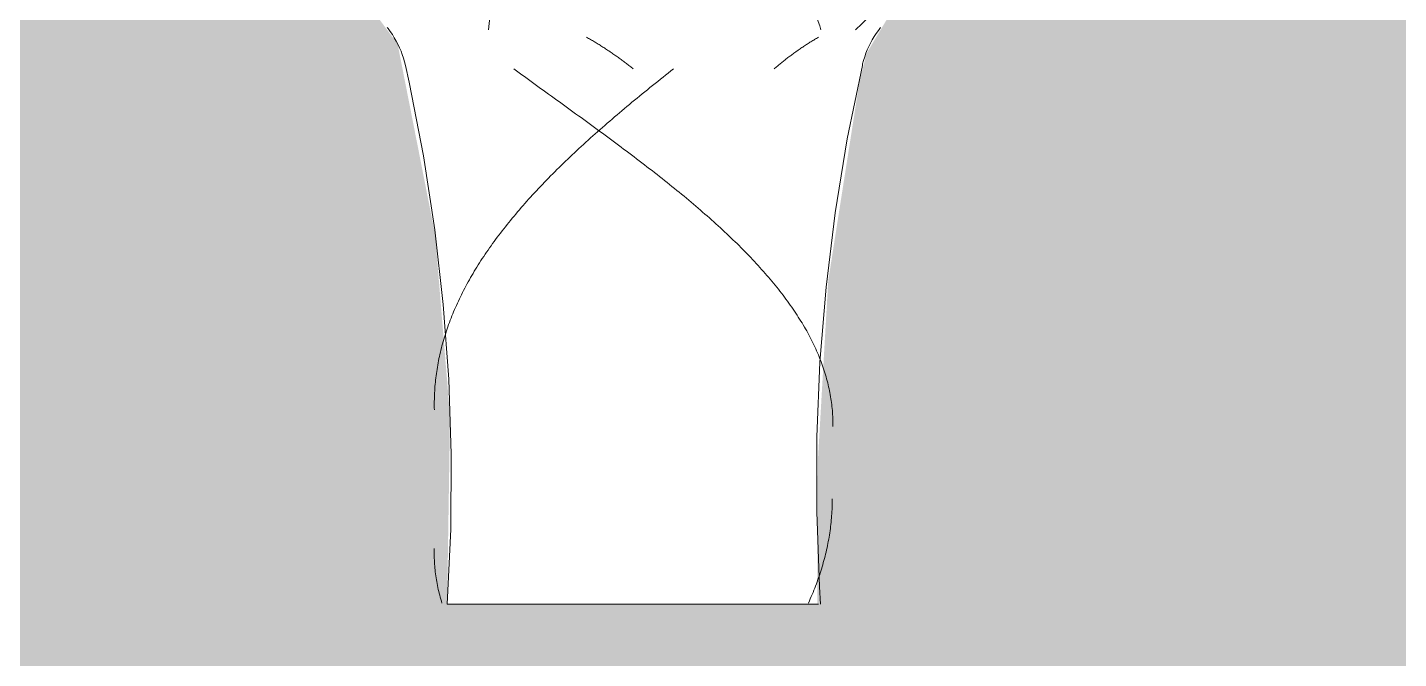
# Model space of a CAD drawing. Header units: inches. Extents: x -54880 to -186, y -132 to 853.
# Drawn here: x -24969.59 to -24940.23, y 100.14 to 113.66 of the extents above; entities that cross this region are included whole.
import ezdxf

# ---------------------------------------------------------------- set-up
doc = ezdxf.new("R2010")
doc.units = ezdxf.units.IN
doc.header["$MEASUREMENT"] = 0
doc.layers.add('A-WALL-PATT', color=111, linetype='Continuous', lineweight=9)
doc.layers.add('Q-SPCQ', color=91, linetype='Continuous', lineweight=9)

# ---------------------------------------------------------------- blocks, each defined once
blk = doc.blocks.new('FP_43-Section 13')
at = {"layer": 'Q-SPCQ', "flags": 128}
for points in [[(-24960.607, 101.312), (-24960.53, 102.917), (-24960.519, 104.523), (-24960.571, 106.128), (-24960.688, 107.73), (-24960.868, 109.325), (-24961.112, 110.913), (-24961.42, 112.489), (-24961.499, 112.849)], [(-24951.714, 112.849), (-24952.036, 111.275), (-24952.295, 109.69), (-24952.49, 108.096), (-24952.621, 106.496), (-24952.688, 104.891), (-24952.691, 103.285), (-24952.63, 101.68), (-24952.607, 101.312)]]:
    blk.add_lwpolyline(points, dxfattribs=at)
blk = doc.blocks.new('FP_44-Section 13')
at = {"layer": 'Q-SPCQ'}
for p, q in [((-24959.178, 112.774), (-24959.121, 112.733)), ((-24955.757, 112.774), (-24955.814, 112.73)), ((-24959.121, 112.733), (-24959.064, 112.691)), ((-24959.064, 112.691), (-24959.007, 112.649)), ((-24959.007, 112.649), (-24958.95, 112.608)), ((-24958.95, 112.608), (-24958.893, 112.566)), ((-24958.893, 112.566), (-24958.835, 112.524)), ((-24958.835, 112.524), (-24958.778, 112.482)), ((-24958.778, 112.482), (-24958.721, 112.441)), ((-24956.096, 112.506), (-24956.152, 112.461)), ((-24956.04, 112.551), (-24956.096, 112.506)), ((-24955.983, 112.596), (-24956.04, 112.551)), ((-24955.927, 112.64), (-24955.983, 112.596)), ((-24955.871, 112.685), (-24955.927, 112.64)), ((-24955.814, 112.73), (-24955.871, 112.685)), ((-24958.721, 112.441), (-24958.663, 112.399)), ((-24958.663, 112.399), (-24958.605, 112.357)), ((-24958.605, 112.357), (-24958.548, 112.315)), ((-24958.548, 112.315), (-24958.49, 112.274)), ((-24958.49, 112.274), (-24958.432, 112.232)), ((-24958.432, 112.232), (-24958.374, 112.19)), ((-24958.374, 112.19), (-24958.317, 112.148)), ((-24956.483, 112.192), (-24956.538, 112.148)), ((-24956.428, 112.237), (-24956.483, 112.192)), ((-24956.373, 112.282), (-24956.428, 112.237)), ((-24956.318, 112.327), (-24956.373, 112.282)), ((-24956.263, 112.372), (-24956.318, 112.327)), ((-24956.207, 112.417), (-24956.263, 112.372)), ((-24956.152, 112.461), (-24956.207, 112.417)), ((-24958.317, 112.148), (-24958.259, 112.106)), ((-24958.259, 112.106), (-24958.201, 112.065)), ((-24958.201, 112.065), (-24958.143, 112.023)), ((-24958.143, 112.023), (-24958.085, 111.981)), ((-24958.085, 111.981), (-24958.027, 111.939)), ((-24958.027, 111.939), (-24957.97, 111.897)), ((-24957.97, 111.897), (-24957.912, 111.855)), ((-24956.808, 111.923), (-24956.862, 111.878)), ((-24956.755, 111.968), (-24956.808, 111.923)), ((-24956.701, 112.013), (-24956.755, 111.968)), ((-24956.647, 112.058), (-24956.701, 112.013)), ((-24956.592, 112.103), (-24956.647, 112.058)), ((-24956.538, 112.148), (-24956.592, 112.103)), ((-24957.912, 111.855), (-24957.854, 111.813)), ((-24957.854, 111.813), (-24957.796, 111.771)), ((-24957.796, 111.771), (-24957.738, 111.73)), ((-24957.738, 111.73), (-24957.681, 111.688)), ((-24957.681, 111.688), (-24957.623, 111.646)), ((-24957.623, 111.646), (-24957.566, 111.604)), ((-24957.566, 111.604), (-24957.508, 111.562)), ((-24957.178, 111.609), (-24957.229, 111.564)), ((-24957.125, 111.654), (-24957.178, 111.609)), ((-24957.073, 111.699), (-24957.125, 111.654)), ((-24957.021, 111.744), (-24957.073, 111.699)), ((-24956.968, 111.788), (-24957.021, 111.744)), ((-24956.915, 111.833), (-24956.968, 111.788)), ((-24956.862, 111.878), (-24956.915, 111.833)), ((-24957.535, 111.294), (-24957.585, 111.249)), ((-24957.485, 111.339), (-24957.535, 111.294)), ((-24957.508, 111.562), (-24957.451, 111.52)), ((-24957.434, 111.384), (-24957.485, 111.339)), ((-24957.451, 111.52), (-24957.393, 111.478)), ((-24957.383, 111.429), (-24957.434, 111.384)), ((-24957.393, 111.478), (-24957.336, 111.436)), ((-24957.332, 111.474), (-24957.383, 111.429)), ((-24957.336, 111.436), (-24957.279, 111.394)), ((-24957.281, 111.519), (-24957.332, 111.474)), ((-24957.229, 111.564), (-24957.281, 111.519)), ((-24957.279, 111.394), (-24957.222, 111.352)), ((-24957.222, 111.352), (-24957.165, 111.31)), ((-24957.165, 111.31), (-24957.108, 111.268)), ((-24957.83, 111.023), (-24957.879, 110.978)), ((-24957.782, 111.068), (-24957.83, 111.023)), ((-24957.733, 111.113), (-24957.782, 111.068)), ((-24957.684, 111.158), (-24957.733, 111.113)), ((-24957.634, 111.203), (-24957.684, 111.158)), ((-24957.585, 111.249), (-24957.634, 111.203)), ((-24957.108, 111.268), (-24957.051, 111.226)), ((-24957.051, 111.226), (-24956.995, 111.184)), ((-24956.995, 111.184), (-24956.938, 111.142)), ((-24956.938, 111.142), (-24956.882, 111.1)), ((-24956.882, 111.1), (-24956.826, 111.058)), ((-24956.826, 111.058), (-24956.77, 111.016)), ((-24956.77, 111.016), (-24956.714, 110.974)), ((-24958.162, 110.707), (-24958.208, 110.662)), ((-24958.116, 110.752), (-24958.162, 110.707)), ((-24958.069, 110.798), (-24958.116, 110.752)), ((-24958.022, 110.843), (-24958.069, 110.798)), ((-24957.974, 110.888), (-24958.022, 110.843)), ((-24957.927, 110.933), (-24957.974, 110.888)), ((-24957.879, 110.978), (-24957.927, 110.933)), ((-24956.714, 110.974), (-24956.658, 110.932)), ((-24956.658, 110.932), (-24956.602, 110.89)), ((-24956.602, 110.89), (-24956.547, 110.847)), ((-24956.547, 110.847), (-24956.492, 110.805)), ((-24956.492, 110.805), (-24956.437, 110.763)), ((-24956.437, 110.763), (-24956.382, 110.721)), ((-24956.382, 110.721), (-24956.327, 110.679)), ((-24958.434, 110.436), (-24958.478, 110.391)), ((-24958.389, 110.481), (-24958.434, 110.436)), ((-24958.344, 110.526), (-24958.389, 110.481)), ((-24958.299, 110.572), (-24958.344, 110.526)), ((-24958.254, 110.617), (-24958.299, 110.572)), ((-24958.208, 110.662), (-24958.254, 110.617)), ((-24956.327, 110.679), (-24956.272, 110.637)), ((-24956.272, 110.637), (-24956.218, 110.595)), ((-24956.218, 110.595), (-24956.164, 110.553)), ((-24956.164, 110.553), (-24956.11, 110.51)), ((-24956.11, 110.51), (-24956.057, 110.468)), ((-24956.057, 110.468), (-24956.003, 110.426)), ((-24956.003, 110.426), (-24955.95, 110.384)), ((-24958.736, 110.119), (-24958.777, 110.074)), ((-24958.693, 110.165), (-24958.736, 110.119)), ((-24958.651, 110.21), (-24958.693, 110.165)), ((-24958.608, 110.255), (-24958.651, 110.21)), ((-24958.565, 110.3), (-24958.608, 110.255)), ((-24958.522, 110.346), (-24958.565, 110.3)), ((-24958.478, 110.391), (-24958.522, 110.346)), ((-24955.95, 110.384), (-24955.897, 110.342)), ((-24955.897, 110.342), (-24955.844, 110.3)), ((-24955.844, 110.3), (-24955.792, 110.257)), ((-24955.792, 110.257), (-24955.74, 110.215)), ((-24955.74, 110.215), (-24955.688, 110.173)), ((-24955.688, 110.173), (-24955.636, 110.131)), ((-24955.636, 110.131), (-24955.584, 110.089)), ((-24958.98, 109.848), (-24959.02, 109.802)), ((-24958.941, 109.893), (-24958.98, 109.848)), ((-24958.9, 109.938), (-24958.941, 109.893)), ((-24958.86, 109.983), (-24958.9, 109.938)), ((-24958.819, 110.029), (-24958.86, 109.983)), ((-24958.777, 110.074), (-24958.819, 110.029)), ((-24955.584, 110.089), (-24955.533, 110.046)), ((-24955.533, 110.046), (-24955.482, 110.004)), ((-24955.482, 110.004), (-24955.432, 109.962)), ((-24955.432, 109.962), (-24955.381, 109.92)), ((-24955.381, 109.92), (-24955.331, 109.877)), ((-24955.331, 109.877), (-24955.282, 109.835)), ((-24955.282, 109.835), (-24955.232, 109.793)), ((-24959.212, 109.575), (-24959.249, 109.53)), ((-24959.174, 109.621), (-24959.212, 109.575)), ((-24959.136, 109.666), (-24959.174, 109.621)), ((-24959.098, 109.712), (-24959.136, 109.666)), ((-24959.059, 109.757), (-24959.098, 109.712)), ((-24959.02, 109.802), (-24959.059, 109.757)), ((-24955.232, 109.793), (-24955.183, 109.751)), ((-24955.183, 109.751), (-24955.134, 109.708)), ((-24955.134, 109.708), (-24955.086, 109.666)), ((-24955.086, 109.666), (-24955.038, 109.624)), ((-24955.038, 109.624), (-24954.99, 109.581)), ((-24954.99, 109.581), (-24954.942, 109.539)), ((-24954.942, 109.539), (-24954.895, 109.497)), ((-24959.465, 109.258), (-24959.499, 109.212)), ((-24959.43, 109.303), (-24959.465, 109.258)), ((-24959.395, 109.349), (-24959.43, 109.303)), ((-24959.359, 109.394), (-24959.395, 109.349)), ((-24959.323, 109.439), (-24959.359, 109.394)), ((-24959.286, 109.485), (-24959.323, 109.439)), ((-24959.249, 109.53), (-24959.286, 109.485)), ((-24954.895, 109.497), (-24954.848, 109.455)), ((-24954.848, 109.455), (-24954.801, 109.412)), ((-24954.801, 109.412), (-24954.755, 109.37)), ((-24954.755, 109.37), (-24954.709, 109.328)), ((-24954.709, 109.328), (-24954.664, 109.285)), ((-24954.664, 109.285), (-24954.619, 109.243)), ((-24954.619, 109.243), (-24954.574, 109.2)), ((-24959.666, 108.985), (-24959.698, 108.94)), ((-24959.634, 109.031), (-24959.666, 108.985)), ((-24959.601, 109.076), (-24959.634, 109.031)), ((-24959.567, 109.121), (-24959.601, 109.076)), ((-24959.533, 109.167), (-24959.567, 109.121)), ((-24959.499, 109.212), (-24959.533, 109.167)), ((-24954.574, 109.2), (-24954.529, 109.158)), ((-24954.529, 109.158), (-24954.485, 109.116)), ((-24954.485, 109.116), (-24954.441, 109.073)), ((-24954.441, 109.073), (-24954.398, 109.031)), ((-24954.398, 109.031), (-24954.355, 108.989)), ((-24954.355, 108.989), (-24954.313, 108.946)), ((-24954.313, 108.946), (-24954.27, 108.904)), ((-24959.882, 108.667), (-24959.912, 108.621)), ((-24959.853, 108.712), (-24959.882, 108.667)), ((-24959.823, 108.758), (-24959.853, 108.712)), ((-24959.792, 108.803), (-24959.823, 108.758)), ((-24959.761, 108.849), (-24959.792, 108.803)), ((-24959.73, 108.894), (-24959.761, 108.849)), ((-24959.698, 108.94), (-24959.73, 108.894)), ((-24954.27, 108.904), (-24954.228, 108.861)), ((-24954.228, 108.861), (-24954.187, 108.819)), ((-24954.187, 108.819), (-24954.146, 108.777)), ((-24954.146, 108.777), (-24954.105, 108.734)), ((-24954.105, 108.734), (-24954.065, 108.692)), ((-24954.065, 108.692), (-24954.025, 108.649)), ((-24960.052, 108.394), (-24960.078, 108.348)), ((-24960.024, 108.439), (-24960.052, 108.394)), ((-24959.997, 108.485), (-24960.024, 108.439)), ((-24959.969, 108.53), (-24959.997, 108.485)), ((-24959.94, 108.576), (-24959.969, 108.53)), ((-24959.912, 108.621), (-24959.94, 108.576)), ((-24954.025, 108.649), (-24953.986, 108.607)), ((-24953.986, 108.607), (-24953.947, 108.564)), ((-24953.947, 108.564), (-24953.908, 108.522)), ((-24953.908, 108.522), (-24953.87, 108.48)), ((-24953.87, 108.48), (-24953.832, 108.437)), ((-24953.832, 108.437), (-24953.795, 108.395)), ((-24953.795, 108.395), (-24953.758, 108.352)), ((-24960.23, 108.075), (-24960.253, 108.029)), ((-24960.205, 108.12), (-24960.23, 108.075)), ((-24960.181, 108.166), (-24960.205, 108.12)), ((-24960.156, 108.211), (-24960.181, 108.166)), ((-24960.13, 108.257), (-24960.156, 108.211)), ((-24960.105, 108.303), (-24960.13, 108.257)), ((-24960.078, 108.348), (-24960.105, 108.303)), ((-24953.758, 108.352), (-24953.721, 108.31)), ((-24953.721, 108.31), (-24953.685, 108.267)), ((-24953.685, 108.267), (-24953.65, 108.225)), ((-24953.65, 108.225), (-24953.614, 108.182)), ((-24953.614, 108.182), (-24953.58, 108.14)), ((-24953.58, 108.14), (-24953.545, 108.097)), ((-24953.545, 108.097), (-24953.511, 108.055)), ((-24960.365, 107.801), (-24960.387, 107.756)), ((-24960.344, 107.847), (-24960.365, 107.801)), ((-24960.322, 107.892), (-24960.344, 107.847)), ((-24960.299, 107.938), (-24960.322, 107.892)), ((-24960.277, 107.984), (-24960.299, 107.938)), ((-24960.253, 108.029), (-24960.277, 107.984)), ((-24953.511, 108.055), (-24953.478, 108.012)), ((-24953.478, 108.012), (-24953.445, 107.97)), ((-24953.445, 107.97), (-24953.412, 107.927)), ((-24953.412, 107.927), (-24953.38, 107.885)), ((-24953.38, 107.885), (-24953.349, 107.842)), ((-24953.349, 107.842), (-24953.318, 107.8)), ((-24953.318, 107.8), (-24953.287, 107.757)), ((-24960.504, 107.482), (-24960.522, 107.436)), ((-24960.486, 107.527), (-24960.504, 107.482)), ((-24960.467, 107.573), (-24960.486, 107.527)), ((-24960.447, 107.619), (-24960.467, 107.573)), ((-24960.427, 107.664), (-24960.447, 107.619)), ((-24960.407, 107.71), (-24960.427, 107.664)), ((-24960.387, 107.756), (-24960.407, 107.71)), ((-24953.287, 107.757), (-24953.257, 107.715)), ((-24953.257, 107.715), (-24953.227, 107.672)), ((-24953.227, 107.672), (-24953.198, 107.63)), ((-24953.198, 107.63), (-24953.169, 107.587)), ((-24953.169, 107.587), (-24953.14, 107.544)), ((-24953.14, 107.544), (-24953.112, 107.502)), ((-24953.112, 107.502), (-24953.085, 107.459)), ((-24960.606, 107.208), (-24960.621, 107.162)), ((-24960.59, 107.253), (-24960.606, 107.208)), ((-24960.574, 107.299), (-24960.59, 107.253)), ((-24960.557, 107.345), (-24960.574, 107.299)), ((-24960.54, 107.39), (-24960.557, 107.345)), ((-24960.522, 107.436), (-24960.54, 107.39)), ((-24953.085, 107.459), (-24953.058, 107.417)), ((-24953.058, 107.417), (-24953.032, 107.374)), ((-24953.032, 107.374), (-24953.006, 107.332)), ((-24953.006, 107.332), (-24952.98, 107.289)), ((-24952.98, 107.289), (-24952.955, 107.246)), ((-24952.955, 107.246), (-24952.93, 107.204)), ((-24952.93, 107.204), (-24952.906, 107.161)), ((-24960.692, 106.934), (-24960.704, 106.888)), ((-24960.678, 106.979), (-24960.692, 106.934)), ((-24960.665, 107.025), (-24960.678, 106.979)), ((-24960.651, 107.071), (-24960.665, 107.025)), ((-24960.636, 107.116), (-24960.651, 107.071)), ((-24960.621, 107.162), (-24960.636, 107.116)), ((-24952.906, 107.161), (-24952.883, 107.119)), ((-24952.883, 107.119), (-24952.86, 107.076)), ((-24952.86, 107.076), (-24952.837, 107.033)), ((-24952.837, 107.033), (-24952.815, 106.991)), ((-24952.815, 106.991), (-24952.793, 106.948)), ((-24952.793, 106.948), (-24952.772, 106.906)), ((-24952.772, 106.906), (-24952.752, 106.863)), ((-24960.772, 106.614), (-24960.781, 106.568)), ((-24960.762, 106.66), (-24960.772, 106.614)), ((-24960.751, 106.705), (-24960.762, 106.66)), ((-24960.74, 106.751), (-24960.751, 106.705)), ((-24960.729, 106.797), (-24960.74, 106.751)), ((-24960.717, 106.842), (-24960.729, 106.797)), ((-24960.704, 106.888), (-24960.717, 106.842)), ((-24952.752, 106.863), (-24952.732, 106.82)), ((-24952.732, 106.82), (-24952.712, 106.778)), ((-24952.712, 106.778), (-24952.693, 106.735)), ((-24952.693, 106.735), (-24952.674, 106.693)), ((-24952.674, 106.693), (-24952.656, 106.65)), ((-24952.656, 106.65), (-24952.639, 106.607)), ((-24952.639, 106.607), (-24952.621, 106.565)), ((-24960.823, 106.339), (-24960.83, 106.294)), ((-24960.815, 106.385), (-24960.823, 106.339)), ((-24960.808, 106.431), (-24960.815, 106.385)), ((-24960.799, 106.477), (-24960.808, 106.431)), ((-24960.79, 106.522), (-24960.799, 106.477)), ((-24960.781, 106.568), (-24960.79, 106.522)), ((-24952.621, 106.565), (-24952.605, 106.522)), ((-24952.605, 106.522), (-24952.589, 106.479)), ((-24952.589, 106.479), (-24952.573, 106.437)), ((-24952.573, 106.437), (-24952.558, 106.394)), ((-24952.558, 106.394), (-24952.544, 106.351)), ((-24952.544, 106.351), (-24952.53, 106.309)), ((-24952.53, 106.309), (-24952.516, 106.266)), ((-24960.862, 106.019), (-24960.866, 105.973)), ((-24960.858, 106.065), (-24960.862, 106.019)), ((-24960.853, 106.111), (-24960.858, 106.065)), ((-24960.848, 106.156), (-24960.853, 106.111)), ((-24960.842, 106.202), (-24960.848, 106.156)), ((-24960.836, 106.248), (-24960.842, 106.202)), ((-24960.83, 106.294), (-24960.836, 106.248)), ((-24952.516, 106.266), (-24952.503, 106.224)), ((-24952.503, 106.224), (-24952.49, 106.181)), ((-24952.49, 106.181), (-24952.478, 106.138)), ((-24952.478, 106.138), (-24952.467, 106.096)), ((-24952.467, 106.096), (-24952.456, 106.053)), ((-24952.456, 106.053), (-24952.445, 106.01)), ((-24952.445, 106.01), (-24952.436, 105.968)), ((-24960.879, 105.745), (-24960.88, 105.699)), ((-24960.877, 105.79), (-24960.879, 105.745)), ((-24960.875, 105.836), (-24960.877, 105.79)), ((-24960.873, 105.882), (-24960.875, 105.836)), ((-24960.87, 105.928), (-24960.873, 105.882)), ((-24960.866, 105.973), (-24960.87, 105.928)), ((-24952.436, 105.968), (-24952.426, 105.925)), ((-24952.426, 105.925), (-24952.417, 105.882)), ((-24952.417, 105.882), (-24952.409, 105.84)), ((-24952.409, 105.84), (-24952.401, 105.797)), ((-24952.401, 105.797), (-24952.393, 105.754)), ((-24952.393, 105.754), (-24952.387, 105.711)), ((-24960.88, 105.699), (-24960.881, 105.653)), ((-24960.881, 105.653), (-24960.881, 105.607)), ((-24960.881, 105.607), (-24960.881, 105.561)), ((-24960.881, 105.561), (-24960.881, 105.516)), ((-24960.881, 105.516), (-24960.88, 105.47)), ((-24952.387, 105.711), (-24952.38, 105.669)), ((-24952.38, 105.669), (-24952.374, 105.626)), ((-24952.374, 105.626), (-24952.369, 105.583)), ((-24952.369, 105.583), (-24952.364, 105.541)), ((-24952.364, 105.541), (-24952.36, 105.498)), ((-24952.36, 105.498), (-24952.356, 105.455)), ((-24952.356, 105.455), (-24952.353, 105.413)), ((-24952.353, 105.413), (-24952.35, 105.37)), ((-24952.35, 105.37), (-24952.348, 105.327)), ((-24952.348, 105.327), (-24952.346, 105.285)), ((-24952.346, 105.285), (-24952.345, 105.242)), ((-24952.345, 105.242), (-24952.345, 105.199)), ((-24952.345, 105.199), (-24952.344, 105.156)), ((-24952.344, 105.156), (-24952.345, 105.114)), ((-24952.361, 103.383), (-24952.363, 103.338)), ((-24952.359, 103.429), (-24952.361, 103.383)), ((-24952.358, 103.475), (-24952.359, 103.429)), ((-24952.357, 103.566), (-24952.358, 103.52)), ((-24952.358, 103.52), (-24952.358, 103.475)), ((-24952.378, 103.11), (-24952.383, 103.065)), ((-24952.374, 103.156), (-24952.378, 103.11)), ((-24952.371, 103.201), (-24952.374, 103.156)), ((-24952.368, 103.247), (-24952.371, 103.201)), ((-24952.365, 103.292), (-24952.368, 103.247)), ((-24952.363, 103.338), (-24952.365, 103.292)), ((-24952.419, 102.791), (-24952.426, 102.746)), ((-24952.412, 102.837), (-24952.419, 102.791)), ((-24952.405, 102.882), (-24952.412, 102.837)), ((-24952.399, 102.928), (-24952.405, 102.882)), ((-24952.393, 102.974), (-24952.399, 102.928)), ((-24952.388, 103.019), (-24952.393, 102.974)), ((-24952.383, 103.065), (-24952.388, 103.019)), ((-24960.882, 102.501), (-24960.883, 102.459)), ((-24952.47, 102.518), (-24952.48, 102.473)), ((-24952.461, 102.564), (-24952.47, 102.518)), ((-24952.451, 102.609), (-24952.461, 102.564)), ((-24952.443, 102.655), (-24952.451, 102.609)), ((-24952.434, 102.7), (-24952.443, 102.655)), ((-24952.426, 102.746), (-24952.434, 102.7)), ((-24960.883, 102.459), (-24960.883, 102.417)), ((-24960.883, 102.417), (-24960.883, 102.376)), ((-24960.883, 102.376), (-24960.882, 102.334)), ((-24960.882, 102.334), (-24960.881, 102.292)), ((-24960.881, 102.292), (-24960.879, 102.251)), ((-24960.879, 102.251), (-24960.877, 102.209)), ((-24960.877, 102.209), (-24960.875, 102.167)), ((-24952.55, 102.2), (-24952.563, 102.154)), ((-24952.537, 102.245), (-24952.55, 102.2)), ((-24952.525, 102.291), (-24952.537, 102.245)), ((-24952.513, 102.336), (-24952.525, 102.291)), ((-24952.502, 102.382), (-24952.513, 102.336)), ((-24952.491, 102.427), (-24952.502, 102.382)), ((-24952.48, 102.473), (-24952.491, 102.427)), ((-24960.875, 102.167), (-24960.872, 102.126)), ((-24960.872, 102.126), (-24960.868, 102.084)), ((-24960.868, 102.084), (-24960.864, 102.043)), ((-24960.864, 102.043), (-24960.859, 102.001)), ((-24960.859, 102.001), (-24960.854, 101.959)), ((-24960.854, 101.959), (-24960.848, 101.918)), ((-24960.848, 101.918), (-24960.842, 101.876)), ((-24952.634, 101.926), (-24952.65, 101.881)), ((-24952.619, 101.972), (-24952.634, 101.926)), ((-24952.604, 102.017), (-24952.619, 101.972)), ((-24952.59, 102.063), (-24952.604, 102.017)), ((-24952.576, 102.108), (-24952.59, 102.063)), ((-24952.563, 102.154), (-24952.576, 102.108)), ((-24960.842, 101.876), (-24960.836, 101.834)), ((-24960.836, 101.834), (-24960.829, 101.793)), ((-24960.829, 101.793), (-24960.821, 101.751)), ((-24960.821, 101.751), (-24960.813, 101.71)), ((-24960.813, 101.71), (-24960.804, 101.668)), ((-24960.804, 101.668), (-24960.795, 101.626)), ((-24960.795, 101.626), (-24960.786, 101.585)), ((-24952.752, 101.608), (-24952.77, 101.563)), ((-24952.734, 101.654), (-24952.752, 101.608)), ((-24952.716, 101.699), (-24952.734, 101.654)), ((-24952.699, 101.745), (-24952.716, 101.699)), ((-24952.682, 101.79), (-24952.699, 101.745)), ((-24952.666, 101.835), (-24952.682, 101.79)), ((-24952.65, 101.881), (-24952.666, 101.835)), ((-24960.786, 101.585), (-24960.776, 101.543)), ((-24960.776, 101.543), (-24960.765, 101.502)), ((-24960.765, 101.502), (-24960.754, 101.46)), ((-24960.754, 101.46), (-24960.742, 101.418)), ((-24960.742, 101.418), (-24960.73, 101.377)), ((-24960.73, 101.377), (-24960.718, 101.335)), ((-24952.849, 101.381), (-24952.869, 101.335)), ((-24952.829, 101.426), (-24952.849, 101.381)), ((-24952.809, 101.472), (-24952.829, 101.426)), ((-24952.789, 101.517), (-24952.809, 101.472)), ((-24952.77, 101.563), (-24952.789, 101.517))]:
    blk.add_line(p, q, dxfattribs=at)
blk = doc.blocks.new('FP_46-Section 13')
at = {"layer": 'Q-SPCQ'}
for p, q in [((-24961.342, 119.654), (-24961.141, 119.552)), ((-24961.141, 119.552), (-24960.94, 119.45)), ((-24956.177, 119.647), (-24956.33, 119.49)), ((-24960.94, 119.45), (-24960.738, 119.348)), ((-24960.738, 119.348), (-24960.537, 119.247)), ((-24960.537, 119.247), (-24960.335, 119.145)), ((-24956.48, 119.334), (-24956.627, 119.178)), ((-24956.33, 119.49), (-24956.48, 119.334)), ((-24960.335, 119.145), (-24960.134, 119.044)), ((-24960.134, 119.044), (-24959.933, 118.943)), ((-24959.933, 118.943), (-24959.733, 118.842)), ((-24956.772, 119.023), (-24956.914, 118.868)), ((-24956.627, 119.178), (-24956.772, 119.023)), ((-24959.733, 118.842), (-24959.533, 118.742)), ((-24959.533, 118.742), (-24959.333, 118.641)), ((-24959.333, 118.641), (-24959.135, 118.541)), ((-24957.053, 118.714), (-24957.189, 118.56)), ((-24956.914, 118.868), (-24957.053, 118.714)), ((-24959.135, 118.541), (-24958.938, 118.441)), ((-24958.938, 118.441), (-24958.741, 118.341)), ((-24957.323, 118.406), (-24957.453, 118.253)), ((-24957.189, 118.56), (-24957.323, 118.406)), ((-24958.741, 118.341), (-24958.546, 118.241)), ((-24958.546, 118.241), (-24958.353, 118.142)), ((-24958.353, 118.142), (-24958.161, 118.042)), ((-24957.58, 118.1), (-24957.704, 117.948)), ((-24957.453, 118.253), (-24957.58, 118.1)), ((-24958.161, 118.042), (-24957.97, 117.943)), ((-24957.97, 117.943), (-24957.781, 117.844)), ((-24957.825, 117.796), (-24957.943, 117.644)), ((-24957.704, 117.948), (-24957.825, 117.796)), ((-24957.781, 117.844), (-24957.595, 117.745)), ((-24958.057, 117.494), (-24958.168, 117.343)), ((-24957.943, 117.644), (-24958.057, 117.494)), ((-24957.595, 117.745), (-24957.41, 117.647)), ((-24957.41, 117.647), (-24957.227, 117.548)), ((-24957.227, 117.548), (-24957.047, 117.45)), ((-24948.502, 117.583), (-24948.596, 117.435)), ((-24948.411, 117.732), (-24948.502, 117.583)), ((-24958.276, 117.193), (-24958.38, 117.044)), ((-24958.168, 117.343), (-24958.276, 117.193)), ((-24957.047, 117.45), (-24956.869, 117.352)), ((-24956.869, 117.352), (-24956.693, 117.254)), ((-24956.693, 117.254), (-24956.52, 117.157)), ((-24948.692, 117.287), (-24948.791, 117.139)), ((-24948.596, 117.435), (-24948.692, 117.287)), ((-24958.48, 116.895), (-24958.577, 116.746)), ((-24958.38, 117.044), (-24958.48, 116.895)), ((-24956.52, 117.157), (-24956.349, 117.059)), ((-24956.349, 117.059), (-24956.182, 116.962)), ((-24956.182, 116.962), (-24956.017, 116.865)), ((-24948.892, 116.992), (-24948.996, 116.845)), ((-24948.791, 117.139), (-24948.892, 116.992)), ((-24958.67, 116.598), (-24958.759, 116.45)), ((-24958.577, 116.746), (-24958.67, 116.598)), ((-24956.017, 116.865), (-24955.855, 116.768)), ((-24955.855, 116.768), (-24955.696, 116.672)), ((-24955.696, 116.672), (-24955.541, 116.575)), ((-24949.102, 116.699), (-24949.211, 116.553)), ((-24948.996, 116.845), (-24949.102, 116.699)), ((-24958.845, 116.303), (-24958.927, 116.157)), ((-24958.759, 116.45), (-24958.845, 116.303)), ((-24955.541, 116.575), (-24955.388, 116.479)), ((-24955.388, 116.479), (-24955.239, 116.383)), ((-24955.239, 116.383), (-24955.093, 116.288)), ((-24955.093, 116.288), (-24954.951, 116.192)), ((-24949.321, 116.408), (-24949.434, 116.263)), ((-24949.211, 116.553), (-24949.321, 116.408)), ((-24959.005, 116.01), (-24959.079, 115.865)), ((-24958.927, 116.157), (-24959.005, 116.01)), ((-24954.951, 116.192), (-24954.813, 116.097)), ((-24954.813, 116.097), (-24954.678, 116.002)), ((-24954.678, 116.002), (-24954.546, 115.907)), ((-24949.549, 116.119), (-24949.666, 115.975)), ((-24949.434, 116.263), (-24949.549, 116.119)), ((-24959.149, 115.72), (-24959.215, 115.575)), ((-24959.079, 115.865), (-24959.149, 115.72)), ((-24954.546, 115.907), (-24954.419, 115.812)), ((-24954.419, 115.812), (-24954.295, 115.718)), ((-24954.295, 115.718), (-24954.175, 115.623)), ((-24949.784, 115.831), (-24949.905, 115.688)), ((-24949.666, 115.975), (-24949.784, 115.831)), ((-24959.278, 115.431), (-24959.336, 115.288)), ((-24959.215, 115.575), (-24959.278, 115.431)), ((-24954.175, 115.623), (-24954.06, 115.529)), ((-24954.06, 115.529), (-24953.948, 115.435)), ((-24953.948, 115.435), (-24953.84, 115.342)), ((-24950.027, 115.546), (-24950.151, 115.404)), ((-24949.905, 115.688), (-24950.027, 115.546)), ((-24959.39, 115.145), (-24959.441, 115.002)), ((-24959.336, 115.288), (-24959.39, 115.145)), ((-24953.84, 115.342), (-24953.736, 115.248)), ((-24953.736, 115.248), (-24953.637, 115.155)), ((-24953.637, 115.155), (-24953.541, 115.062)), ((-24950.402, 115.122), (-24950.53, 114.982)), ((-24950.276, 115.263), (-24950.402, 115.122)), ((-24950.151, 115.404), (-24950.276, 115.263)), ((-24959.487, 114.86), (-24959.529, 114.719)), ((-24959.441, 115.002), (-24959.487, 114.86)), ((-24953.541, 115.062), (-24953.45, 114.97)), ((-24953.45, 114.97), (-24953.363, 114.877)), ((-24953.363, 114.877), (-24953.281, 114.785)), ((-24950.659, 114.842), (-24950.79, 114.702)), ((-24950.53, 114.982), (-24950.659, 114.842)), ((-24959.567, 114.578), (-24959.601, 114.437)), ((-24959.529, 114.719), (-24959.567, 114.578)), ((-24953.281, 114.785), (-24953.202, 114.693)), ((-24953.202, 114.693), (-24953.128, 114.601)), ((-24953.128, 114.601), (-24953.059, 114.51)), ((-24950.921, 114.564), (-24951.053, 114.425)), ((-24950.79, 114.702), (-24950.921, 114.564)), ((-24959.631, 114.298), (-24959.656, 114.158)), ((-24959.601, 114.437), (-24959.631, 114.298)), ((-24953.059, 114.51), (-24952.993, 114.418)), ((-24952.993, 114.418), (-24952.932, 114.327)), ((-24952.932, 114.327), (-24952.875, 114.236)), ((-24952.875, 114.236), (-24952.823, 114.146)), ((-24951.186, 114.288), (-24951.32, 114.15)), ((-24951.053, 114.425), (-24951.186, 114.288)), ((-24959.678, 114.02), (-24959.695, 113.881)), ((-24959.656, 114.158), (-24959.678, 114.02)), ((-24952.823, 114.146), (-24952.775, 114.055)), ((-24952.775, 114.055), (-24952.731, 113.965)), ((-24952.731, 113.965), (-24952.692, 113.875)), ((-24951.454, 114.014), (-24951.589, 113.877)), ((-24951.32, 114.15), (-24951.454, 114.014)), ((-24959.708, 113.744), (-24959.717, 113.607)), ((-24959.695, 113.881), (-24959.708, 113.744)), ((-24952.692, 113.875), (-24952.657, 113.786)), ((-24952.657, 113.786), (-24952.626, 113.696)), ((-24952.626, 113.696), (-24952.6, 113.607)), ((-24951.724, 113.742), (-24951.86, 113.607)), ((-24951.589, 113.877), (-24951.724, 113.742))]:
    blk.add_line(p, q, dxfattribs=at)
blk = doc.blocks.new('FP_47-Section 13')
at = {"layer": 'Q-SPCQ', "flags": 128}
for points in [[(-24961.499, 112.849), (-24961.518, 112.926), (-24961.54, 113.003), (-24961.566, 113.079), (-24961.594, 113.154), (-24961.625, 113.228), (-24961.66, 113.3), (-24961.697, 113.371), (-24961.737, 113.44), (-24961.779, 113.508), (-24961.824, 113.574), (-24961.872, 113.638), (-24961.891, 113.662)], [(-24951.322, 113.662), (-24951.371, 113.599), (-24951.417, 113.533), (-24951.46, 113.466), (-24951.501, 113.398), (-24951.54, 113.327), (-24951.575, 113.256), (-24951.607, 113.182), (-24951.637, 113.108), (-24951.663, 113.033), (-24951.687, 112.956), (-24951.707, 112.879), (-24951.714, 112.849)]]:
    blk.add_lwpolyline(points, dxfattribs=at)
blk = doc.blocks.new('FP_48-Section 13')
at = {"layer": 'Q-SPCQ'}
for p, q in [((-24957.62, 113.45), (-24957.599, 113.439)), ((-24957.599, 113.439), (-24957.578, 113.427)), ((-24957.578, 113.427), (-24957.557, 113.415)), ((-24957.557, 113.415), (-24957.536, 113.403)), ((-24957.536, 113.403), (-24957.515, 113.391)), ((-24957.515, 113.391), (-24957.495, 113.379)), ((-24957.495, 113.379), (-24957.474, 113.367)), ((-24957.474, 113.367), (-24957.453, 113.355)), ((-24957.453, 113.355), (-24957.433, 113.343)), ((-24952.815, 113.355), (-24952.835, 113.343)), ((-24952.795, 113.367), (-24952.815, 113.355)), ((-24952.775, 113.379), (-24952.795, 113.367)), ((-24952.756, 113.391), (-24952.775, 113.379)), ((-24952.735, 113.403), (-24952.756, 113.391)), ((-24952.715, 113.415), (-24952.735, 113.403)), ((-24952.695, 113.427), (-24952.715, 113.415)), ((-24952.675, 113.439), (-24952.695, 113.427)), ((-24952.655, 113.45), (-24952.675, 113.439)), ((-24957.433, 113.343), (-24957.412, 113.331)), ((-24957.412, 113.331), (-24957.392, 113.318)), ((-24957.392, 113.318), (-24957.372, 113.306)), ((-24957.372, 113.306), (-24957.351, 113.293)), ((-24957.351, 113.293), (-24957.331, 113.281)), ((-24957.331, 113.281), (-24957.311, 113.268)), ((-24957.311, 113.268), (-24957.291, 113.255)), ((-24957.291, 113.255), (-24957.271, 113.242)), ((-24957.271, 113.242), (-24957.251, 113.23)), ((-24957.251, 113.23), (-24957.231, 113.217)), ((-24957.231, 113.217), (-24957.211, 113.204)), ((-24957.211, 113.204), (-24957.191, 113.191)), ((-24957.191, 113.191), (-24957.172, 113.177)), ((-24957.172, 113.177), (-24957.152, 113.164)), ((-24957.152, 113.164), (-24957.132, 113.151)), ((-24957.132, 113.151), (-24957.113, 113.138)), ((-24957.113, 113.138), (-24957.093, 113.124)), ((-24957.093, 113.124), (-24957.074, 113.111)), ((-24957.074, 113.111), (-24957.054, 113.097)), ((-24957.054, 113.097), (-24957.035, 113.084)), ((-24957.035, 113.084), (-24957.016, 113.07)), ((-24957.016, 113.07), (-24956.996, 113.057)), ((-24956.996, 113.057), (-24956.977, 113.043)), ((-24953.252, 113.057), (-24953.27, 113.043)), ((-24953.234, 113.07), (-24953.252, 113.057)), ((-24953.215, 113.084), (-24953.234, 113.07)), ((-24953.197, 113.097), (-24953.215, 113.084)), ((-24953.178, 113.111), (-24953.197, 113.097)), ((-24953.16, 113.124), (-24953.178, 113.111)), ((-24953.141, 113.138), (-24953.16, 113.124)), ((-24953.123, 113.151), (-24953.141, 113.138)), ((-24953.104, 113.164), (-24953.123, 113.151)), ((-24953.085, 113.177), (-24953.104, 113.164)), ((-24953.066, 113.191), (-24953.085, 113.177)), ((-24953.048, 113.204), (-24953.066, 113.191)), ((-24953.029, 113.217), (-24953.048, 113.204)), ((-24953.01, 113.23), (-24953.029, 113.217)), ((-24952.99, 113.242), (-24953.01, 113.23)), ((-24952.971, 113.255), (-24952.99, 113.242)), ((-24952.952, 113.268), (-24952.971, 113.255)), ((-24952.933, 113.281), (-24952.952, 113.268)), ((-24952.913, 113.293), (-24952.933, 113.281)), ((-24952.894, 113.306), (-24952.913, 113.293)), ((-24952.874, 113.318), (-24952.894, 113.306)), ((-24952.855, 113.331), (-24952.874, 113.318)), ((-24952.835, 113.343), (-24952.855, 113.331)), ((-24956.977, 113.043), (-24956.958, 113.029)), ((-24956.958, 113.029), (-24956.939, 113.015)), ((-24956.939, 113.015), (-24956.92, 113.002)), ((-24956.92, 113.002), (-24956.901, 112.988)), ((-24956.901, 112.988), (-24956.882, 112.974)), ((-24956.882, 112.974), (-24956.863, 112.96)), ((-24956.863, 112.96), (-24956.844, 112.946)), ((-24956.844, 112.946), (-24956.825, 112.932)), ((-24956.825, 112.932), (-24956.806, 112.918)), ((-24956.806, 112.918), (-24956.787, 112.903)), ((-24956.787, 112.903), (-24956.768, 112.889)), ((-24956.768, 112.889), (-24956.749, 112.875)), ((-24956.749, 112.875), (-24956.731, 112.861)), ((-24956.731, 112.861), (-24956.712, 112.846)), ((-24956.712, 112.846), (-24956.693, 112.832)), ((-24956.693, 112.832), (-24956.675, 112.818)), ((-24956.675, 112.818), (-24956.656, 112.803)), ((-24956.656, 112.803), (-24956.637, 112.789)), ((-24956.637, 112.789), (-24956.619, 112.774)), ((-24953.586, 112.789), (-24953.603, 112.774)), ((-24953.569, 112.803), (-24953.586, 112.789)), ((-24953.552, 112.818), (-24953.569, 112.803)), ((-24953.534, 112.832), (-24953.552, 112.818)), ((-24953.517, 112.846), (-24953.534, 112.832)), ((-24953.5, 112.861), (-24953.517, 112.846)), ((-24953.483, 112.875), (-24953.5, 112.861)), ((-24953.465, 112.889), (-24953.483, 112.875)), ((-24953.448, 112.903), (-24953.465, 112.889)), ((-24953.43, 112.918), (-24953.448, 112.903)), ((-24953.413, 112.932), (-24953.43, 112.918)), ((-24953.395, 112.946), (-24953.413, 112.932)), ((-24953.377, 112.96), (-24953.395, 112.946)), ((-24953.36, 112.974), (-24953.377, 112.96)), ((-24953.342, 112.988), (-24953.36, 112.974)), ((-24953.324, 113.002), (-24953.342, 112.988)), ((-24953.306, 113.015), (-24953.324, 113.002)), ((-24953.288, 113.029), (-24953.306, 113.015)), ((-24953.27, 113.043), (-24953.288, 113.029))]:
    blk.add_line(p, q, dxfattribs=at)
blk = doc.blocks.new('Basketball_Backstop-Performance_Sports_Systems-3103-Ceiling_Hung - 27_-0_ to 27_-11 7_8_-706978-Section 13')
at = {"layer": 'Q-SPCQ'}
blk.add_line((-24960.607, 101.312), (-24952.655, 101.312), dxfattribs=at)
for name in ['FP_46-Section 13', 'FP_47-Section 13', 'FP_48-Section 13', 'FP_43-Section 13', 'FP_44-Section 13']:
    blk.add_blockref(name, (0, 0), dxfattribs=at)

msp = doc.modelspace()

# ---------------------------------------------------------------- hatches: boundary and pattern name
at = {"layer": 'A-WALL-PATT'}
h = msp.add_hatch(dxfattribs=at)
h.set_pattern_fill('FP_1', color=256, style=0, pattern_type=2)
h.set_pattern_definition([(90, (-24911.86, -1109.5), (-193, -193), [48, -145]), (180, (-24911.86, -1109.5), (-2e-14, -193), [96.25, -96.75]), (270, (-25008.11, -1061.5), (-193, -193), [48, -145]), (180, (-24911.86, -1061.5), (-2e-14, -193), [96.25, -96.75]), (270, (-25008.36, -1061.5), (-193, -193), [48, -145]), (180, (-25008.36, -1061.5), (-2e-14, -193), [96.25, -96.75]), (90, (-25104.61, -1109.5), (-193, -193), [48, -145]), (180, (-25008.36, -1109.5), (-2e-14, -193), [96.25, -96.75]), (90, (-24959.86, -1061.25), (-193, -193), [48, -145]), (180, (-24911.61, -1061.25), (-2e-14, -193), [48.25, -144.75]), (180, (-24911.61, -1013.25), (-2e-14, -193), [48.25, -144.75]), (90, (-25056.36, -1061.25), (-193, -193), [48, -145]), (180, (-24960.11, -1061.25), (-2e-14, -193), [96.25, -96.75]), (270, (-24960.11, -1013.25), (-193, -193), [48, -145]), (180, (-24960.11, -1013.25), (-2e-14, -193), [96.25, -96.75]), (180, (-25056.61, -1061.25), (-2e-14, -193), [48, -145]), (270, (-25056.61, -1013.25), (-193, -193), [48, -145]), (180, (-25056.61, -1013.25), (-2e-14, -193), [48, -145]), (90, (-24911.86, -1013), (-193, -193), [48, -145]), (180, (-24911.86, -1013), (-2e-14, -193), [96.25, -96.75]), (270, (-25008.11, -965), (-193, -193), [48, -145]), (180, (-24911.86, -965), (-2e-14, -193), [96.25, -96.75]), (270, (-25008.36, -965), (-193, -193), [48, -145]), (180, (-25008.36, -965), (-2e-14, -193), [96.25, -96.75]), (270, (-25104.61, -965), (-193, -193), [48, -145]), (180, (-25008.36, -1013), (-2e-14, -193), [96.25, -96.75]), (90, (-24959.86, -964.75), (-193, -193), [48, -145]), (180, (-24911.61, -964.75), (-2e-14, -193), [48.25, -144.75]), (180, (-24911.61, -916.75), (-2e-14, -193), [48.25, -144.75]), (90, (-25056.36, -964.75), (-193, -193), [48, -145]), (180, (-24960.11, -964.75), (-2e-14, -193), [96.25, -96.75]), (270, (-24960.11, -916.75), (-193, -193), [48, -145]), (180, (-24960.11, -916.75), (-2e-14, -193), [96.25, -96.75]), (180, (-25056.61, -964.75), (-2e-14, -193), [48, -145]), (270, (-25056.61, -916.75), (-193, -193), [48, -145]), (180, (-25056.61, -916.75), (-2e-14, -193), [48, -145])])
h.paths.add_polyline_path([(-25471.04778, 1), (-25406.89023, 1), (-25406.89023, 193), (-25605.77385, 193), (-25614.92264, 164.3125), (-25610.23642, 164.3125), (-25610.17392, 160.1875), (-25610.04892, 160.1875), (-25610.04892, 157.5625), (-25588.17392, 157.5625), (-25588.17392, 156), (-25586.17392, 156), (-25586.17392, 114), (-25616.70877, 113.91368), (-25617.21388, 113.34757), (-25617.26523, 113.27782), (-25618.09862, 107.11296), (-25618.23286, 104.38546), (-25618.24812, 101.3125), (-25626.17392, 101.3125), (-25626.11128, 105.33002), (-25626.43093, 109.22493), (-25627.24469, 113.43381), (-25627.41006, 113.58488), (-25627.72878, 114), (-25658.17392, 114), (-25658.17392, 156), (-25656.17392, 156), (-25656.17392, 157.5625), (-25634.29892, 157.5625), (-25634.2257, 160.1875), (-25634.11142, 160.1875), (-25634.04892, 164.3125), (-25629.4252, 164.3125), (-25638.57399, 193), (-25686.39023, 193), (-25686.39023, 1), (-25570.76523, 1), (-25570.76523, 96.75), (-25474.26523, 96.75), (-25474.26523, 1)], flags=0)
h.paths.add_polyline_path([(-24705.13643, 1), (-24631.51523, 1), (-24631.51523, 96.75), (-24538.39023, 96.75), (-24538.39023, 193), (-24719.8382, 193), (-24749.87111, 135.41647), (-24750.45903, 135.625), (-24752.32773, 135.625), (-24752.36393, 130.75), (-24752.45273, 130.75), (-24752.51523, 128), (-24755.89023, 128), (-24755.89023, 128.4375), (-24756.07773, 128.4375), (-24756.07773, 128.75), (-24756.45273, 128.75), (-24756.45273, 128.3125), (-24756.20273, 128.3125), (-24756.20273, 128.125), (-24756.45273, 128.125), (-24756.38117, 120.20797), (-24756.05, 120.13198), (-24755.9491, 120), (-24756.17924, 119.79715), (-24756.45273, 119.75043), (-24756.45273, 116), (-24763.07773, 116), (-24763.07773, 119.125), (-24763.32773, 119.125), (-24763.32773, 119.3125), (-24763.07773, 119.3125), (-24763.07773, 119.75), (-24763.45273, 119.75), (-24763.455, 119.4375), (-24763.64023, 119.4375), (-24763.64023, 118.8125), (-24766.20273, 118.8125), (-24766.26523, 118.6875), (-24768.14003, 118.60243), (-24770.89023, 117.35334), (-24770.89023, 114), (-24773.39023, 114), (-24773.39023, 114.3125), (-24775.22861, 114.3125), (-24778.64023, 117.8125), (-24778.64023, 119.8125), (-24779.27232, 119.72554), (-24779.41165, 119.62508), (-24781.28025, 116.42301), (-24782.43417, 114.72708), (-24783.4676, 113.29426), (-24783.62269, 112.84879), (-24784.45321, 107.31551), (-24784.5985, 104.50724), (-24784.63768, 101.3125), (-24792.45446, 101.3125), (-24792.47337, 106.0075), (-24792.81529, 109.22493), (-24793.541, 113.32263), (-24793.94714, 113.91368), (-24795.19889, 115.57032), (-24796.99483, 118.5054), (-24797.67658, 119.70352), (-24797.94207, 119.7421), (-24798.14023, 120), (-24797.82773, 120.26819), (-24796.48367, 120.31237), (-24794.12663, 120.28809), (-24791.00466, 120.29688), (-24788.51523, 120.30185), (-24784.22199, 120.30556), (-24773.39023, 120.3125), (-24773.39023, 145.85551), (-24806.2984, 193), (-24817.89023, 193), (-24817.89023, 1)], flags=0)
h.paths.add_polyline_path([(-24940.89023, 1), (-24940.89023, 99), (-24862.89023, 99), (-24862.89023, 1), (-24827.89023, 1), (-24827.89023, 193), (-24940.20646, 193), (-24949.35525, 164.3125), (-24944.66903, 164.3125), (-24944.60653, 160.1875), (-24944.48153, 160.1875), (-24944.48153, 157.5625), (-24922.60653, 157.5625), (-24922.60653, 156), (-24920.60653, 156), (-24920.60653, 114), (-24951.14138, 113.91368), (-24951.6241, 113.10647), (-24951.77496, 112.50113), (-24952.44412, 108.23884), (-24952.66547, 104.38546), (-24952.68073, 101.3125), (-24960.60653, 101.31246), (-24960.54389, 105.33002), (-24960.86354, 109.22493), (-24961.66588, 113.30498), (-24962.17905, 114), (-24992.60653, 114), (-24992.60653, 156), (-24990.60653, 156), (-24990.60653, 157.5625), (-24968.73153, 157.5625), (-24968.65071, 160.1875), (-24968.54403, 160.1875), (-24968.48153, 164.3125), (-24963.85781, 164.3125), (-24973.0066, 193), (-25107.39023, 193), (-25107.39023, 1), (-24981.61043, 1)], flags=0)
h.paths.add_polyline_path([(-25258.08443, 1), (-25165.39023, 1), (-25165.39023, 96), (-25117.39023, 96), (-25117.39023, 193), (-25396.89023, 193), (-25396.89023, 1)], flags=0)
h.paths.add_polyline_path([(-25737.77104, 1), (-25696.39023, 1), (-25696.39023, 193), (-25772.48205, 193), (-25805.39023, 145.85551), (-25805.39023, 145), (-25739.51523, 145), (-25739.51523, 1)], flags=0)
h.paths.add_polyline_path([(-23046.29243, 96.75), (-22802.14023, 96.75), (-22802.14023, 135.23042), (-22805.51523, 135.23042), (-22805.51523, 136.98164), (-22803.54988, 137.01194), (-22803.1509, 137.2421), (-22802.92055, 137.64075), (-22802.89023, 137.87091), (-22802.97137, 159.35326), (-22803.1509, 159.62977), (-22803.54988, 159.86031), (-22804.37768, 159.89066), (-22805.51523, 159.89066), (-22805.51523, 161.60141), (-22802.14023, 161.60141), (-22802.14023, 193), (-22813.89023, 193), (-22813.90318, 145.23322), (-22814.13048, 142.80057), (-22815.04509, 139.90161), (-22815.98719, 138.00963), (-22817.5441, 135.94794), (-22819.53769, 134.15521), (-22822.02119, 132.70355), (-22824.05894, 131.91412), (-22826.59847, 131.4394), (-22829.18198, 131.4394), (-22831.88283, 131.97662), (-22834.48181, 133.06488), (-22835.20082, 133.47281), (-22836.90863, 134.67443), (-22838.65688, 136.44067), (-22840.1994, 138.77603), (-22841.15507, 141.01668), (-22841.72164, 143.45278), (-22841.89023, 146.29748), (-22841.89023, 193), (-23080.89023, 193), (-23080.89023, 96.75)], flags=0)
h.paths.add_polyline_path([(-24013.95143, 96.75), (-23959.39023, 96.75), (-23959.39023, 193), (-24238.89023, 193), (-24238.89023, 96.75), (-24152.18843, 96.75)], flags=0)
h.paths.add_polyline_path([(-23949.39023, 96.75), (-23669.89023, 96.75), (-23669.89023, 193), (-23949.39023, 193), (-23949.39023, 114.47242)], flags=0)
h.paths.add_polyline_path([(-24428.66243, 96.75), (-24248.89023, 96.75), (-24248.89023, 193), (-24528.39023, 193), (-24528.39023, 96.75)], flags=0)
h.paths.add_polyline_path([(-23659.89023, 96.75), (-23380.39023, 96.75), (-23380.39023, 193), (-23659.89023, 193), (-23659.89023, 117.85285)], flags=0)
h.paths.add_polyline_path([(-23370.39023, 96.75), (-23090.89023, 96.75), (-23090.89023, 193), (-23370.39023, 193), (-23370.39023, 117.85285)], flags=0)
h.paths.add_polyline_path([(-22862.31061, 112.79127), (-22865.11266, 113.10363), (-22867.09889, 113.6363), (-22869.31061, 114.66854), (-22871.61605, 116.37617), (-22873.24769, 118.10027), (-22874.57484, 120.09756), (-22875.54565, 122.30736), (-22876.13582, 124.80387), (-22876.31061, 127.09149), (-22876.09792, 129.52046), (-22875.4663, 131.87562), (-22874.43496, 134.08542), (-22873.03523, 136.08272), (-22871.30963, 137.80682), (-22869.31061, 139.20534), (-22867.09889, 140.23578), (-22864.74168, 140.86685), (-22862.31061, 141.07936), (-22859.87953, 140.86685), (-22857.52233, 140.23578), (-22855.31061, 139.20534), (-22853.31158, 137.80682), (-22851.58599, 136.08272), (-22850.18625, 134.08542), (-22849.15491, 131.87562), (-22848.5233, 129.52046), (-22848.31061, 126.80341), (-22848.5233, 124.37023), (-22849.15491, 122.01098), (-22850.18625, 119.79734), (-22851.85196, 117.53037), (-22853.31158, 116.06949), (-22855.31061, 114.66854), (-22857.52233, 113.6363), (-22859.87953, 113.00414), (-22861.61137, 112.85249)], flags=0)
h.paths.add_polyline_path([(-24763.45273, 120.25), (-24763.07773, 120.25), (-24763.07773, 120.6875), (-24763.32773, 120.6875), (-24763.32773, 120.875), (-24763.07773, 120.94681), (-24763.14928, 128.79377), (-24763.42837, 128.799), (-24763.58136, 129), (-24763.35121, 129.20226), (-24763.07773, 129.24957), (-24763.07773, 134.8125), (-24763.32773, 134.8125), (-24763.32773, 135), (-24763.07773, 135), (-24763.07773, 135.4375), (-24763.45273, 135.4375), (-24763.45273, 135.125), (-24763.64023, 135.125), (-24763.64023, 134.6875), (-24763.89023, 134.6875), (-24763.82773, 123.0625), (-24763.80143, 123.0625), (-24763.76523, 122.5625), (-24763.64023, 122.5625), (-24763.64023, 120.5625), (-24763.45273, 120.5625)], flags=0)
h.paths.add_polyline_path([(-24770.89023, 120.38443), (-24767.95273, 121.6875), (-24767.70273, 121.71859), (-24767.70273, 137.70756), (-24771.14023, 142.63215), (-24771.14023, 122), (-24770.89023, 122), (-24770.89023, 121.6875)], flags=0)
h.paths.add_polyline_path([(-24765.89023, 122.6875), (-24765.79365, 123.0625), (-24765.76523, 123.0625), (-24765.76523, 134.6875), (-24766.20273, 134.6875), (-24766.20273, 123.0625), (-24765.89023, 123.0625)], flags=0)
h.paths.add_polyline_path([(-24756.45273, 129.25), (-24756.07773, 129.25), (-24756.07773, 129.5625), (-24755.89023, 129.5625), (-24755.89023, 130), (-24754.32773, 130), (-24754.32773, 130.75), (-24754.45273, 130.75), (-24754.41652, 137.75), (-24754.32773, 137.75), (-24754.32773, 193), (-24756.45273, 193), (-24756.38117, 162.20797), (-24756.05, 162.13198), (-24755.9491, 162), (-24756.17924, 161.79715), (-24756.45273, 161.75043), (-24756.38117, 135.89547), (-24756.05, 135.81948), (-24755.9491, 135.6875), (-24756.17924, 135.48465), (-24756.45273, 135.43793), (-24756.45273, 129.875), (-24756.20273, 129.875), (-24756.20273, 129.6875), (-24756.45273, 129.6875), (-24756.45273, 129.5625)], flags=0)
h.paths.add_polyline_path([(-24763.45273, 135.9375), (-24763.07773, 135.9375), (-24763.07773, 136.375), (-24763.32773, 136.375), (-24763.32773, 136.5625), (-24763.07773, 136.5625), (-24763.07773, 161.125), (-24763.32773, 161.125), (-24763.32773, 161.3125), (-24763.07773, 161.3125), (-24763.07773, 161.75), (-24763.45273, 161.75), (-24763.45273, 161.4375), (-24763.64023, 161.4375), (-24763.64023, 160.4375), (-24763.76523, 160.4375), (-24763.76523, 161.75), (-24763.89023, 161.75), (-24763.80539, 160.1875), (-24763.76523, 160.1875), (-24763.76523, 148.9375), (-24763.64023, 148.9375), (-24763.64023, 148.4375), (-24763.76764, 148.35421), (-24763.8618, 147.1875), (-24763.89023, 147.1875), (-24763.89023, 136.6875), (-24763.64023, 136.6875), (-24763.64023, 136.25), (-24763.45273, 136.25)], flags=0)
h.paths.add_polyline_path([(-24766.20273, 136.6875), (-24765.76523, 136.6875), (-24765.82773, 147.1875), (-24766.20273, 147.1875), (-24766.20273, 137.35743)], flags=0)
h.paths.add_polyline_path([(-24751.26422, 137.375), (-24750.88942, 137.45096), (-24721.95235, 193), (-24752.45273, 193), (-24752.45273, 137.75), (-24752.32773, 137.75), (-24752.24507, 137.375), (-24751.32736, 137.375)], flags=0)
h.paths.add_polyline_path([(-24767.70273, 138.14434), (-24767.70273, 154.3125), (-24770.26523, 154.37944), (-24770.26523, 154.5625), (-24769.70273, 154.5625), (-24769.70273, 154.75), (-24768.07773, 154.75), (-24768.07773, 154.5625), (-24767.70273, 154.5625), (-24767.70273, 154.9375), (-24767.89023, 154.9375), (-24767.89023, 157.5625), (-24767.70273, 157.5625), (-24767.64023, 160.1875), (-24766.01523, 160.1875), (-24765.95273, 160.3125), (-24765.76523, 160.3125), (-24765.70273, 164.3125), (-24763.89023, 164.3125), (-24763.89023, 162.25), (-24763.76523, 162.25), (-24763.76523, 164.3125), (-24763.64023, 164.3125), (-24763.64023, 162.5625), (-24763.45273, 162.5625), (-24763.45273, 162.25), (-24763.07773, 162.25), (-24763.07773, 162.6875), (-24763.32773, 162.6875), (-24763.32773, 162.875), (-24763.07773, 162.875), (-24763.07773, 193), (-24805.99352, 193), (-24773.39023, 146.29229), (-24773.39023, 156), (-24770.89023, 156), (-24770.80649, 153.9375), (-24770.64023, 153.9375), (-24770.64023, 152.5625), (-24770.89023, 152.5625), (-24770.89023, 148), (-24771.14023, 148), (-24771.14023, 143.06892), (-24770.42632, 142.04618)], flags=0)
h.paths.add_polyline_path([(-25807.97396, 154.25), (-25808.1329, 154.25), (-25808.02192, 154.3125)], flags=0)
h.paths.add_polyline_path([(-25807.89023, 153.9375), (-25808.09923, 154.09926), (-25807.97396, 154.25), (-25807.903, 154.03456)], flags=0)
h.paths.add_polyline_path([(-25813.01523, 160.3125), (-25813.01619, 160.3125), (-25813.01523, 160.1875)], flags=0)
h.paths.add_polyline_path([(-25807.64023, 145), (-25807.64023, 148), (-25807.89023, 148), (-25807.89023, 152.5625), (-25808.14023, 152.5625), (-25808.14023, 153.9375), (-25807.89023, 153.9375), (-25807.89023, 156), (-25805.39023, 156), (-25805.39023, 146.29229), (-25772.78693, 193), (-25815.70273, 193), (-25815.70273, 162.875), (-25815.45273, 162.78797), (-25815.48071, 162.6875), (-25815.70273, 162.6875), (-25815.70273, 162.25), (-25815.32773, 162.25), (-25815.32773, 162.5625), (-25815.14023, 162.5625), (-25815.14023, 164.3125), (-25815.01523, 164.3125), (-25815.01523, 162.25), (-25814.89023, 162.25), (-25814.82773, 164.3125), (-25813.01523, 164.3125), (-25812.93039, 160.3125), (-25812.76523, 160.3125), (-25812.70273, 160.1875), (-25811.07773, 160.1875), (-25811.03243, 157.5625), (-25810.89023, 157.5625), (-25810.89023, 154.9375), (-25811.07773, 154.9375), (-25811.03243, 154.5625), (-25810.70273, 154.5625), (-25810.70273, 154.75), (-25809.07773, 154.75), (-25809.07773, 154.5625), (-25808.51523, 154.47877), (-25808.51523, 154.3125), (-25811.07773, 154.3125), (-25811.03243, 145), (-25807.89023, 145)], flags=0)
h.paths.add_polyline_path([(-25831.82354, 145), (-25826.32773, 145), (-25826.32773, 193), (-25832.35718, 193), (-25832.35718, 146.0244)], flags=0)
h.paths.add_polyline_path([(-26225.74343, 145), (-25985.89023, 145), (-25985.89023, 193), (-26260.64023, 193), (-26260.64023, 145), (-26260.30268, 145)], flags=0)
h.paths.add_polyline_path([(-25824.45273, 145), (-25822.32773, 145), (-25822.39928, 161.79377), (-25822.67837, 161.799), (-25822.83136, 162), (-25822.60121, 162.20226), (-25822.32773, 162.24957), (-25822.32773, 193), (-25824.45273, 193), (-25824.45273, 146.73493)], flags=0)
h.paths.add_polyline_path([(-25815.70273, 145), (-25814.89023, 145), (-25814.95273, 147.1875), (-25814.97902, 147.1875), (-25815.02044, 148.4375), (-25815.14023, 148.4375), (-25815.14023, 148.9375), (-25815.01523, 148.9375), (-25814.93693, 160.1875), (-25814.89023, 160.1875), (-25814.89023, 161.75), (-25815.01523, 161.75), (-25815.01544, 160.4375), (-25815.14023, 160.4375), (-25815.14023, 161.4375), (-25815.32773, 161.4375), (-25815.35234, 161.75), (-25815.70273, 161.75), (-25815.70273, 161.3125), (-25815.45273, 161.3125), (-25815.45273, 161.125), (-25815.70273, 161.125), (-25815.70273, 146.73493)], flags=0)
h.paths.add_polyline_path([(-25813.01523, 145), (-25812.57773, 145), (-25812.65095, 147.1875), (-25813.01523, 147.1875), (-25813.01523, 146.73493)], flags=0)
h.paths.add_polyline_path([(-25860.35718, 145), (-25860.35718, 193), (-25944.54379, 193), (-25944.54379, 145), (-25862.87131, 145)], flags=0)
h.paths.add_polyline_path([(-25975.18887, 145), (-25972.54379, 145), (-25972.54379, 193), (-25975.89023, 193), (-25975.89023, 145)], flags=0)
h.paths.add_polyline_path([(-24770.80649, 154.25), (-24770.67634, 154.3125), (-24770.70717, 154.19266), (-24770.7245, 154.20267)], flags=0)
h.paths.add_polyline_path([(-24770.89023, 153.9375), (-24770.76715, 154.20267), (-24770.64023, 154.02984), (-24770.86893, 153.94537)], flags=0)
h.paths.add_polyline_path([(-25808.35346, 154.5412), (-25808.44761, 154.37944), (-25808.51523, 154.5625)], flags=0)
h.paths.add_polyline_path([(-25808.20273, 154.47877), (-25808.33854, 154.37944), (-25808.35346, 154.5412), (-25808.25006, 154.49837)], flags=0)
h.paths.add_polyline_path([(-25808.25006, 154.20267), (-25808.19047, 154.46936), (-25808.07328, 154.37944), (-25808.20273, 154.25)], flags=0)
h.paths.add_polyline_path([(-24770.53039, 154.20267), (-24770.70717, 154.37944), (-24770.57773, 154.47877), (-24770.54061, 154.26226)], flags=0)
h.paths.add_polyline_path([(-24770.42699, 154.5412), (-24770.29615, 154.47877), (-24770.38364, 154.37944), (-24770.41595, 154.5)], flags=0)
h.paths.add_polyline_path([(-24770.45273, 154.26226), (-24770.52646, 154.5), (-24770.43275, 154.47877), (-24770.44927, 154.29972)], flags=0)
h.paths.add_polyline_path([(-25629.77355, 157.5625), (-25629.67549, 157.62343), (-25629.67549, 157.70595), (-25629.88679, 157.5625)], flags=0)
h.paths.add_polyline_path([(-25614.32176, 157.5625), (-25614.46105, 157.68005), (-25614.62705, 157.65819), (-25614.62705, 157.5625), (-25614.32823, 157.5625)], flags=0)
h.paths.add_polyline_path([(-24948.76084, 157.5625), (-24948.7956, 157.62343), (-24949.05965, 157.71933), (-24949.05965, 157.65819), (-24949.05965, 157.5625), (-24948.7956, 157.5625)], flags=0)
h.paths.add_polyline_path([(-24964.45222, 157.5625), (-24964.10987, 157.62479), (-24964.1081, 157.70595), (-24964.45869, 157.5625)], flags=0)
h.paths.add_polyline_path([(-24963.23153, 157.5625), (-24961.72459, 157.62343), (-24962.5423, 160.1875), (-24966.48153, 160.1875), (-24966.48153, 157.9375), (-24963.23153, 157.9375), (-24963.23153, 157.57813)], flags=0)
h.paths.add_polyline_path([(-25615.54892, 157.5625), (-25615.54892, 157.9375), (-25612.29892, 157.9375), (-25612.31675, 160.1875), (-25616.23815, 160.1875), (-25617.0753, 157.5625)], flags=0)
h.paths.add_polyline_path([(-24949.98153, 157.5625), (-24949.98153, 157.9375), (-24946.73153, 157.9375), (-24946.73153, 160.1875), (-24950.67076, 160.1875), (-24951.5079, 157.5625)], flags=0)
h.paths.add_polyline_path([(-25627.27255, 157.5625), (-25628.10969, 160.1875), (-25632.04892, 160.1875), (-25632.04892, 157.9375), (-25628.79892, 157.9375), (-25628.79892, 157.5625)], flags=0)
h.paths.add_polyline_path([(-25625.48642, 164.3125), (-25625.48642, 193), (-25635.30272, 193), (-25626.15394, 164.3125)], flags=0)
h.paths.add_polyline_path([(-25618.19391, 164.3125), (-25609.04512, 193), (-25618.86142, 193), (-25618.86142, 164.3125)], flags=0)
h.paths.add_polyline_path([(-24953.29403, 164.3125), (-24952.62651, 164.3125), (-24943.47773, 193), (-24953.29403, 193), (-24953.29403, 165.48993)], flags=0)
h.paths.add_polyline_path([(-24959.91903, 164.3125), (-24959.91903, 193), (-24969.73533, 193), (-24960.58654, 164.3125), (-24960.0109, 164.3125)], flags=0)

# ---------------------------------------------------------------- block references
at = {"layer": 'Q-SPCQ'}
msp.add_blockref('Basketball_Backstop-Performance_Sports_Systems-3103-Ceiling_Hung - 27_-0_ to 27_-11 7_8_-706978-Section 13', (0, 0), dxfattribs=at)

doc.saveas('drawing.dxf')
